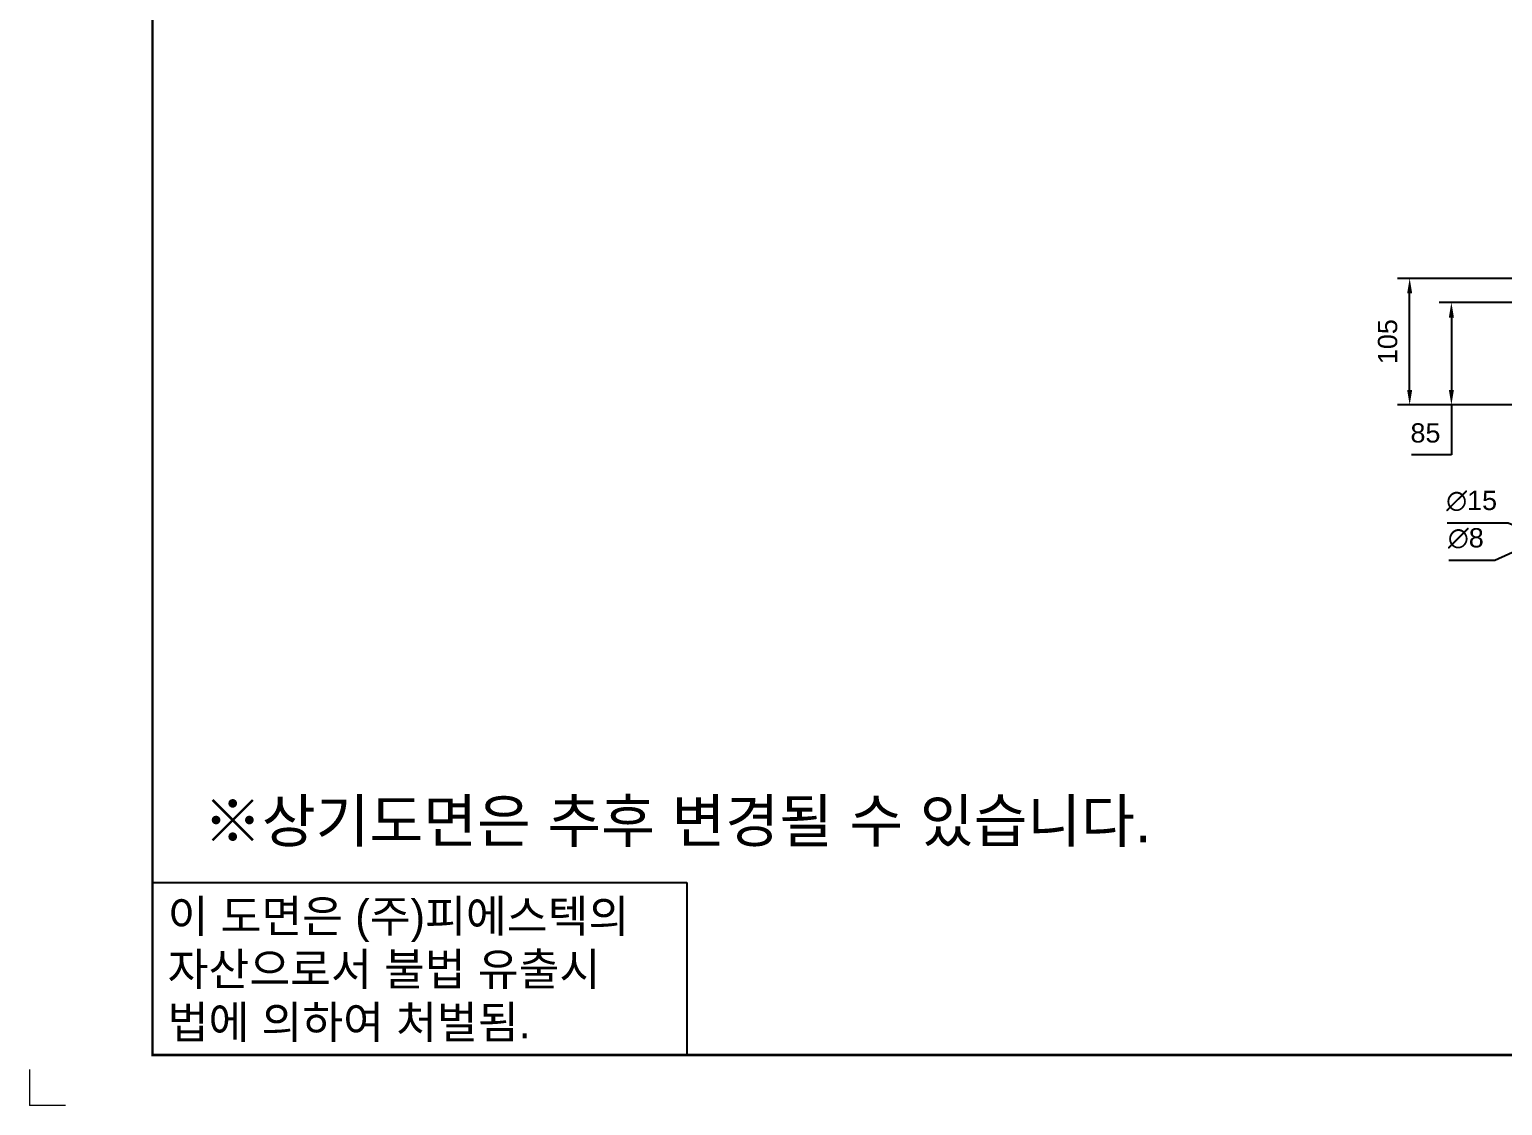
# Model space of a CAD drawing. Header units: inches. Extents: x 0 to 9014, y -686 to 2693.
# Drawn here: x 0 to 1222, y 149 to 1042 of the extents above; entities that cross this region are included whole.
import ezdxf
from ezdxf.enums import TextEntityAlignment as Align

# ---------------------------------------------------------------- set-up
doc = ezdxf.new("R2010")
doc.units = ezdxf.units.IN
doc.header["$MEASUREMENT"] = 0
doc.layers.add('FORMAT-1', color=7, linetype='Continuous')
doc.styles.add('h1', font='')
doc.styles.add('HAN', font='')
doc.styles.get("Standard").update_dxf_attribs({"font": 'arial.ttf'})
doc.styles.get('h1').set_extended_font_data('New Gulim')
doc.styles.get('HAN').set_extended_font_data('GulimChe')
doc.dimstyles.new('PS-5', dxfattribs={"dimscale": 5, "dimtxt": 3.2, "dimasz": 2.5, "dimexe": 2, "dimexo": 2.5, "dimgap": 2, "dimtad": 1, "dimtoh": 1, "dimrnd": 0.05, "dimzin": 12, "dimdsep": 46, "dimtxsty": 'Standard', "dimcen": 0, "dimclrt": 2, "dimazin": 3, "dimtfac": 1, "dimtofl": 0, "dimtmove": 0, "dimatfit": 3, "dimfxl": 0.18, "dimtolj": 1, "dimtzin": 0, "dimarcsym": 0})

# ---------------------------------------------------------------- blocks, each defined once
blk = doc.blocks.new('*D36')
at = {"color": 0, "lineweight": -2, "transparency": 16777216}
for p, q in [((1215.5, 601.5), (1241.7, 613.4)), ((1177.3, 601.5), (1215.5, 601.5))]:
    blk.add_line(p, q, dxfattribs=at)
at = {"color": 0, "transparency": 16777216}
blk.add_solid([(1240.9, 615.3), (1242.6, 611.5), (1253.1, 618.6)], dxfattribs=at)
at = {"layer": 'Defpoints', "color": 0, "transparency": 16777216}
for p in [(1253.1, 618.6), (1260.4, 621.9)]:
    blk.add_point(p, dxfattribs=at)
at = {"color": 2, "transparency": 16777216, "insert": (1191.4, 619.6), "char_height": 16, "attachment_point": 5}
blk.add_mtext('\\A1;∅8', dxfattribs=at)
blk = doc.blocks.new('*D37')
at = {"color": 0, "lineweight": -2, "transparency": 16777216}
for p, q in [((1175.9, 632.4), (1226.6, 632.4)), ((1226.6, 632.4), (1238.2, 627.7))]:
    blk.add_line(p, q, dxfattribs=at)
at = {"color": 0, "transparency": 16777216}
blk.add_solid([(1239, 629.7), (1237.4, 625.8), (1249.8, 623.1)], dxfattribs=at)
at = {"layer": 'Defpoints', "color": 0, "transparency": 16777216}
for p in [(1249.8, 623.1), (1263.7, 617.5)]:
    blk.add_point(p, dxfattribs=at)
at = {"color": 2, "transparency": 16777216, "insert": (1196.2, 650.6), "char_height": 16, "attachment_point": 5}
blk.add_mtext('\\A1;∅15', dxfattribs=at)
blk = doc.blocks.new('*D42')
at = {"color": 0, "lineweight": -2, "transparency": 16777216}
for p, q in [((1278.8, 835.3), (1134.8, 835.3)), ((1144.8, 742.8), (1144.8, 822.8)), ((1234.3, 730.3), (1134.8, 730.3))]:
    blk.add_line(p, q, dxfattribs=at)
at = {"color": 0, "transparency": 16777216}
for points in [[(1142.7, 822.8), (1146.9, 822.8), (1144.8, 835.3)], [(1142.7, 742.8), (1146.9, 742.8), (1144.8, 730.3)]]:
    blk.add_solid(points, dxfattribs=at)
at = {"layer": 'Defpoints', "color": 0, "transparency": 16777216}
for p in [(1144.8, 835.3), (1291.3, 835.3), (1246.8, 730.3)]:
    blk.add_point(p, dxfattribs=at)
at = {"color": 2, "transparency": 16777216, "insert": (1126.6, 782.8), "char_height": 16, "attachment_point": 5, "rotation": 90}
blk.add_mtext('\\A1;105', dxfattribs=at)
blk = doc.blocks.new('*D43')
at = {"color": 0, "lineweight": -2, "transparency": 16777216}
for p, q in [((1309.3, 815.3), (1169.4, 815.3)), ((1179.4, 802.8), (1179.4, 742.8)), ((1234.3, 730.3), (1169.4, 730.3)), ((1179.4, 730.3), (1179.4, 688.8)), ((1179.4, 688.8), (1146.4, 688.8))]:
    blk.add_line(p, q, dxfattribs=at)
at = {"color": 0, "transparency": 16777216}
for points in [[(1177.3, 802.8), (1181.5, 802.8), (1179.4, 815.3)], [(1177.3, 742.8), (1181.5, 742.8), (1179.4, 730.3)]]:
    blk.add_solid(points, dxfattribs=at)
at = {"layer": 'Defpoints', "color": 0, "transparency": 16777216}
for p in [(1179.4, 815.3), (1321.8, 815.3), (1246.8, 730.3)]:
    blk.add_point(p, dxfattribs=at)
at = {"color": 2, "transparency": 16777216, "insert": (1157.9, 707), "char_height": 16, "attachment_point": 5}
blk.add_mtext('\\A1;85', dxfattribs=at)
blk = doc.blocks.new('t0')
for p, q in [((0, 47.65), (0, 0)), ((0, 47.65), (147.75, 47.65)), ((147.75, 47.65), (147.75, 0)), ((0, 0), (147.75, 0))]:
    blk.add_line(p, q)
at = {"color": 1, "style": 'h1'}
for s, p in [('이 도면은 (주)피에스텍의', (4.2, 33.88)), ('자산으로서 불법 유출시', (4.2, 19.22)), ('법에 의하여 처벌됨.', (4.2, 4.57))]:
    blk.add_text(s, height=9, dxfattribs=at).set_placement(p)
blk = doc.blocks.new('format-0')
at = {"color": 3, "lineweight": 9}
for p in [(0, 10), (10, 0)]:
    blk.add_line(p, (0, 0), dxfattribs=at)
at = {"layer": 'FORMAT-1', "color": 7, "const_width": 0.7}
blk.add_lwpolyline([(34, 14), (34, 834), (1204, 834), (1204, 14)], close=True, dxfattribs=at)
blk.add_blockref('t0', (34, 14))
at = {"style": 'HAN'}
for tag, height, p in [('MODEL-NAME', 4.5, (1161.39, 53.79)), ('SCALE', 4.05, (1063.46, 45.94)), ('PART-NAME', 4.5, (1161.39, 45.94)), ('DRA-BY', 4.5, (973.33, 35.66)), ('CH-BY', 4.5, (998.06, 35.66)), ('APP-BY', 4.5, (1022.8, 35.66)), ('DWG-NO', 4.5, (1161.39, 38.02)), ('관련업체명', 4.5, (1085.32, 20.54)), ('DRA-DATE', 3.75, (973.33, 17.71)), ('CH-DATE', 3.75, (998.06, 17.71)), ('APP-DATE', 3.75, (1022.8, 17.71))]:
    blk.add_attdef(tag, text='', height=height, dxfattribs=at).set_placement(p, align=Align.MIDDLE_CENTER)

msp = doc.modelspace()

# ---------------------------------------------------------------- block references
at = {"xscale": 3, "yscale": 3, "zscale": 3}
msp.add_blockref('format-0', (0, 149.204), dxfattribs=at)

# ---------------------------------------------------------------- texts
msp.add_text('※상기도면은 추후 변경될 수 있습니다.', height=35.53648).set_placement((144.355, 367.594))

# ---------------------------------------------------------------- dimensions: what is measured, and where the dimension line sits
dim = msp.add_linear_dim(base=(1144.803, 835.268), p1=(1246.758, 730.268), p2=(1291.283, 835.268), angle=90, dimstyle='PS-5')
dim.commit()
dim.dimension.update_dxf_attribs({"geometry": '*D42', "text_midpoint": (1126.634, 782.768)})
dim = msp.add_linear_dim(base=(1179.422, 815.268), p1=(1246.758, 730.268), p2=(1321.758, 815.268), angle=90, dimstyle='PS-5')
dim.commit()
dim.dimension.update_dxf_attribs({"geometry": '*D43', "text_midpoint": (1157.892, 688.811), "dimtype": 160})
for p1, p2, picture, middle in [((1263.713, 617.463), (1249.802, 623.072), '*D37', (1196.25, 650.591)), ((1260.398, 621.925), (1253.117, 618.61), '*D36', (1191.389, 619.649))]:
    dim = msp.add_diameter_dim_2p(p1=p1, p2=p2, dimstyle='PS-5')
    dim.commit()
    dim.dimension.update_dxf_attribs({"geometry": picture, "text_midpoint": middle})

doc.saveas('drawing.dxf')
